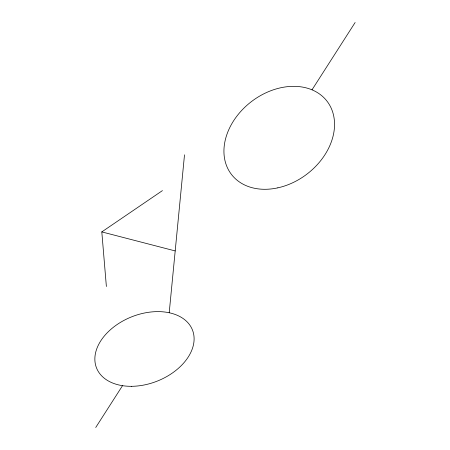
<?xml version="1.0" encoding="UTF-8"?>
<svg xmlns="http://www.w3.org/2000/svg" width="450" height="450" viewBox="0 0 450 450"><rect width="100%" height="100%" fill="white"/><g stroke="black" fill="none" stroke-linecap="round" stroke-linejoin="round"><path stroke-width="0.67" d="M169.206 312.772L184.506 154.828M95.721 427.5L122.513 385.678M312.019 89.814L355.134 22.5M106.38 286.509L101.807 231.907L162.444 190.609M101.807 231.907L175.196 250.931M131.304 386.314A51.587 34.594 -21.6 0 0 192.516 330.154A51.587 34.594 -21.6 0 0 109.637 330.452A51.587 34.594 -21.6 0 0 131.304 386.314M277.841 187.841A60.204 45.664 -37.3 0 0 327.803 102.251A60.204 45.664 -37.3 0 0 232.054 123.328A60.204 45.664 -37.3 0 0 277.841 187.841"/></g></svg>
